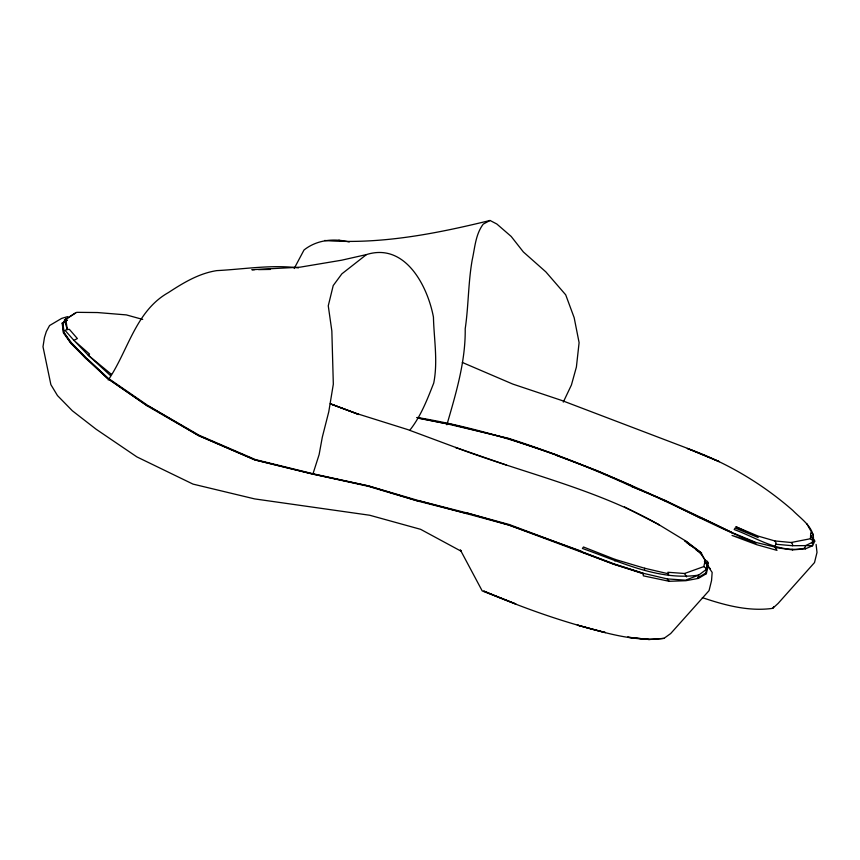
<?xml version="1.0" encoding="UTF-8"?>
<svg xmlns="http://www.w3.org/2000/svg" width="860" height="860" viewBox="0 0 860 860"><rect width="100%" height="100%" fill="white"/><g stroke="black" fill="none" stroke-linecap="round" stroke-linejoin="round"><path stroke-width="1.29" d="M417.121 417.455C491.683 429.882 563.354 455.112 631.885 486.577C674.165 503.465 713.66 526.567 756.144 542.961L732.053 535.447L756.843 544.735L776.988 550.368L774.763 546.981L775.87 544.251L792.468 545.713L805.594 545.606L813.237 541.918C815.635 528.051 801.004 518.946 792.748 510.367C761.842 483.374 726.044 462.175 687.355 448.447L719.304 461.648L686.097 447.823L561.741 400.459L512.786 384.076L462.325 362.458M775.87 544.251L775.935 542.574L774.828 540.94L758.015 536.059L735.859 526.707L758.219 537.543L735.16 528.019L734.193 529.534C757.079 537.876 779.203 553.679 804.766 548.229L805.379 548.863L812.592 545.735L814.764 541.112L811.066 535.834M792.468 545.713L792.533 544.036L791.146 542.499L774.828 540.94M813.237 541.918L812.399 540.08L810.453 538.736L810.722 532.835L812.947 534.082M732.215 533.211L732.258 532.652C659.437 497.144 585.692 462.949 508.367 438.288L446.867 423.786L416.928 417.713M812.291 543.918L812.678 538.747L810.819 535.576M614.921 561.064L615.083 559.409L583.488 547.003L582.403 548.465C619.479 561.429 658.427 580.995 698.686 575.114L706.232 569.513L708.07 562.967L707.543 561.451L705.286 560.129L699.664 552.174L684.743 540.811L701.663 553.152L686.495 541.456L658.577 524.482M644.516 569.9L644.678 568.245L615.083 559.409M668.596 575.544L667.865 572.265L684.549 573.491L703.803 566.6L705.716 567.998L706.232 569.513M704.415 561.537L708.049 566.084L706.361 573.684L698.438 578.382L697.858 577.737L705.802 573.072L708.07 562.967M703.803 566.6L705.286 560.129M697.858 577.737L698.686 575.114L685.528 580.178L667.22 578.898L643.119 573.255L613.632 564.171L509.002 525.094L467.496 513.108L419.39 500.853L368.531 485.943L312.933 473.731L255.463 459.606L199.251 435.31L148.791 406.146L108.349 378.357L86.892 358.566L71.907 343.409L64.221 332.971L62.812 323.091L67.134 320.017M804.766 548.229L805.594 545.606L812.592 545.735M312.954 473.892L319.114 454.628L322.306 437.192L328.778 411.746L333.325 384.173L331.842 330.971L328.262 305.805L333.218 285.563L341.861 273.846L366.457 254.581C405.114 242.369 427.592 285.885 433.44 317.136C433.956 339.162 438.052 361.135 433.741 383.044C427.345 399.309 421.002 415.917 410.134 429.817M446.888 424.797C455.908 393.59 465.658 361.512 465.206 328.789C468.582 305.902 468.173 282.671 472.215 259.86C474.924 247.723 475.494 234.361 483.255 224.095L490.028 220.472L496.833 224.008L511.184 236.446L523.364 251.958L545.863 271.889L565.708 294.829L574.168 317.695L579.103 342.645L576.393 367.059L571.427 384.979L563.289 402.093M418.057 418.164L446.867 423.786L447.232 423.281L508.131 438.589L557.183 455.133M774.763 546.981L755.94 542.445L732.258 532.652L700.438 517.43M294.206 268.471L304.01 250.002C316.802 239.832 333.787 238.102 349.257 242.004M66.295 320.393L62.135 323.199L63.543 333.067L71.036 343.495L86.054 358.62L107.586 378.464L147.984 406.35L198.552 435.579L254.861 459.896L312.406 473.989L368.166 486.276L418.809 501.315L419.39 500.853L509.002 525.094L509.303 524.557L613.76 563.762L643.119 573.255L643.345 575.845L669.177 581.295L685.893 580.704L698.438 578.382M702.341 597.625C724.797 605.236 748.834 611.729 772.71 608.342L773.882 606.579M108.242 380.012C128.183 350.891 135.45 311.062 168.42 292.572C183.309 282.833 198.886 273.373 216.774 270.62C244.014 269.212 271.169 264.493 298.442 267.879M665.092 501.014L665.436 500.541L700.233 517.924M772.71 608.342L778.117 603.419L814.517 562.558L817 552.432L816.097 544.423M65.758 319.038L67.295 329.509L65.037 330.348L73.874 340.323L77.379 338.571L69.348 329.326L67.295 329.509L64.425 320.113L76.744 312.331L97.481 312.546L126.345 314.9L142.706 319.425M67.628 316.62L61.651 318.404L49.557 325.553L46.322 331.573L44.462 337.486L43 346.731L50.88 384.646L57.469 395.568L72.337 410.768L96.062 429.194L136.901 456.907L192.984 484.105L254.667 498.908L369.703 515.247L420.626 529.33L461.422 551.367L460.358 549.927L482.213 590.928L515.882 603.989L483.696 591.046C523.106 608.02 563.751 622.404 605.462 632.562L577.307 625.091C605.354 632.799 634.583 642.044 663.995 638.356L670.66 633.573L709.048 590.637L711.553 580.511L712.155 572.416L704.845 561.58M64.425 320.113L75.153 313.094M62.135 323.199L67.102 320.296M490.028 220.472C436.052 233.673 380.389 244.734 324.596 240.488M366.457 254.581L341.581 260.214L300.022 267.18L251.851 269.717L254.506 269.675M791.146 542.499L810.453 538.736M775.15 547.562L792.554 549.895L805.379 548.863M649.257 639.528L627.736 637.217L649.257 639.528L663.995 638.356M258.495 269.61L270.459 269.427M644.678 568.245L668.758 573.878M509.303 524.557L467.496 513.108L467.087 513.571L418.809 501.315L368.531 485.943L312.406 473.989L254.861 459.896L198.552 435.579L148.791 406.146L147.984 406.35L107.586 378.464L86.892 358.566L86.054 358.62L71.907 343.409L71.036 343.495L64.221 332.971L63.543 333.067L62.812 323.091M338.872 240.22L341.409 241.036M643.162 573.749L613.632 564.171L581.145 551.712L581.231 551.163L509.002 525.094M506.11 464.959L455.606 447.458C523.557 473.086 595.819 488.813 659.394 524.923L624.478 506.906M330.315 403.77L358.835 414.52L330.358 403.834L357.438 413.8L407.554 429.527L456.746 447.834M556.979 455.606L597.442 470.785L631.928 485.921L631.885 486.577L665.436 500.541M690.806 545.745L686.764 542.617L686.495 541.456M695.869 549.648L701.943 554.324L707.587 565.525M705.802 573.072L706.361 573.684M812.678 538.747L814.764 541.112M708.049 566.084L710.263 568.783M667.22 578.898L669.177 581.295M684.549 573.491L686.559 576.888M792.06 549.26L792.554 549.895M813.442 535.554L806.691 523.525M110.908 373.95L110.198 375.315L88.247 355.212L73.874 340.323L89.569 354.105L88.247 355.212L110.908 373.95"/></g></svg>
